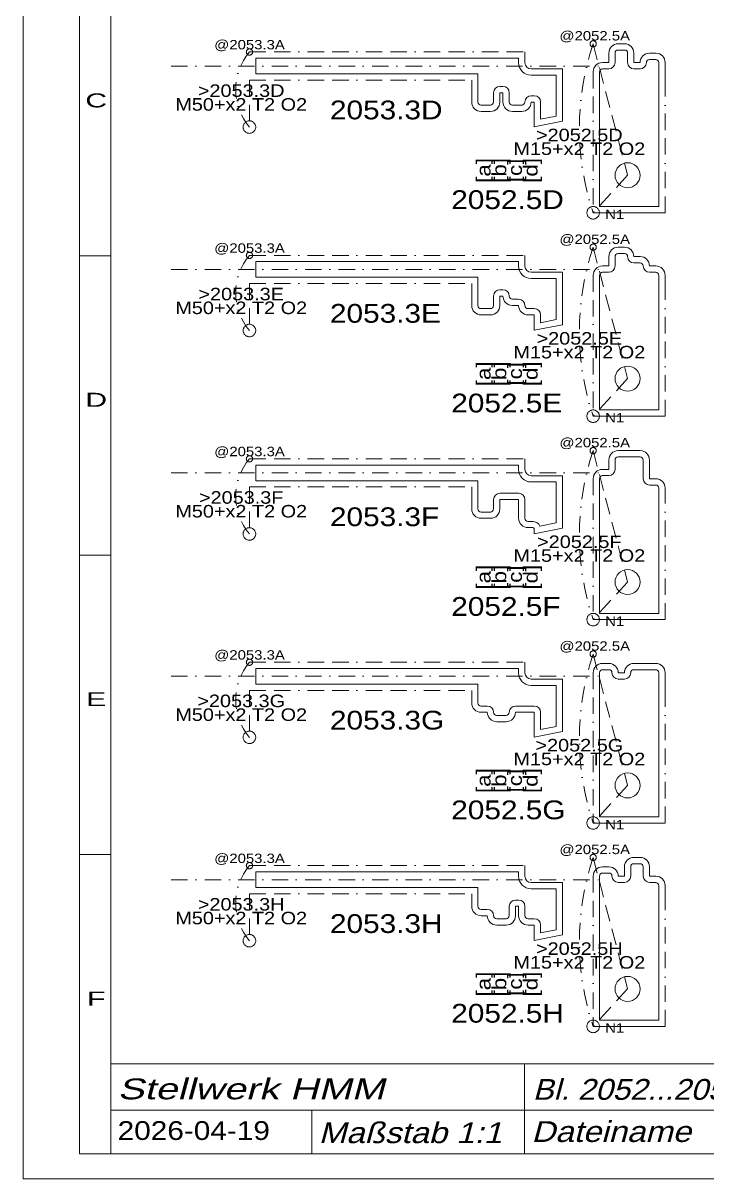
# Model space of a CAD drawing. Extents: x 1 to 209, y 1 to 296.
# Drawn here: x 1 to 110.2, y 1 to 185.7 of the extents above; entities that cross this region are included whole.
import ezdxf
from ezdxf.enums import TextEntityAlignment as Align

# ---------------------------------------------------------------- set-up
doc = ezdxf.new("R2010")
doc.units = 0
doc.header["$LTSCALE"] = 5.25
for name, pattern in [('BORDER', [1.75, 0.5, -0.25, 0.5, -0.25, 0, -0.25]), ('DASHDOT', [1, 0.5, -0.25, 0, -0.25]), ('DASHED', [0.75, 0.5, -0.25]), ('PHANTOM', [2.5, 1.25, -0.25, 0.25, -0.25, 0.25, -0.25])]:
    doc.linetypes.add(name, pattern=pattern)
for name, color, linetype, lineweight in [('2052_5_6 BESATZUNG', 8, 'CONTINUOUS', 18), ('2052_5D', 11, 'CONTINUOUS', 13), ('2052_5E', 11, 'CONTINUOUS', 13), ('2052_5F', 30, 'CONTINUOUS', 13), ('2052_5G', 30, 'CONTINUOUS', 13), ('2052_5H', 30, 'CONTINUOUS', 13), ('2052___ SCHLOSS MIT DORN', 230, 'CONTINUOUS', 13), ('2053_1-4 SCHLÜSSEL', 190, 'CONTINUOUS', 18), ('2053_3D', 11, 'CONTINUOUS', 13), ('2053_3E', 11, 'CONTINUOUS', 13), ('2053_3F', 30, 'CONTINUOUS', 13), ('2053_3G', 30, 'CONTINUOUS', 13), ('2053_3H', 30, 'CONTINUOUS', 13), ('2053___ SCHLÜSSEL MIT DORN', 230, 'CONTINUOUS', 13), ('BESCHRIFTUNG', 7, 'CONTINUOUS', 25), ('BESCHRIFTUNG0', 7, 'CONTINUOUS', 25), ('MITTELLINIEN', 5, 'DASHDOT', 13), ('STANDARD', 7, 'CONTINUOUS', 0)]:
    doc.layers.add(name, color=color, linetype=linetype, lineweight=lineweight)
doc.styles.add('Arial', font='arial.ttf')

msp = doc.modelspace()

# ---------------------------------------------------------------- linework, layer by layer
at = {"layer": '2052_5_6 BESATZUNG', "lineweight": 0}
for p, q in [((97.07, 181.36), (96.07, 181.36)), ((95.57, 179.86), (95.57, 180.86)), ((95.57, 179.36), (95.57, 179.86)), ((97.57, 180.86), (97.57, 179.86)), ((97.57, 179.86), (97.57, 179.36)), ((102.07, 179.86), (101.07, 179.86)), ((102.57, 179.36), (102.57, 178.36)), ((93.07, 177.86), (93.07, 156.36)), ((94.57, 178.36), (93.57, 178.36)), ((99.57, 178.36), (98.57, 178.36)), ((102.57, 178.36), (102.57, 176.86)), ((102.57, 176.86), (102.57, 175.36)), ((102.57, 156.36), (102.57, 175.36)), ((93.07, 156.36), (102.57, 156.36)), ((95.57, 147.36), (95.57, 148.36)), ((97.07, 148.86), (96.07, 148.86)), ((95.57, 146.86), (95.57, 147.36)), ((99.57, 147.36), (98.57, 147.36)), ((93.07, 144.36), (93.07, 145.36)), ((93.07, 144.36), (93.07, 123.86)), ((94.57, 145.86), (93.57, 145.86)), ((102.07, 145.86), (101.07, 145.86)), ((102.57, 145.36), (102.57, 144.36)), ((102.57, 144.36), (102.57, 142.86)), ((102.57, 123.86), (102.57, 142.86)), ((93.07, 123.86), (102.57, 123.86)), ((98.07, 116.36), (96.07, 116.36)), ((99.57, 116.36), (98.07, 116.36)), ((95.57, 114.86), (95.57, 115.86)), ((95.57, 114.36), (95.57, 114.86)), ((100.07, 115.86), (100.07, 114.86)), ((100.07, 114.86), (100.07, 113.36)), ((93.07, 111.86), (93.07, 112.86)), ((94.57, 113.36), (93.57, 113.36)), ((100.07, 113.36), (100.07, 112.86)), ((93.07, 111.86), (93.07, 91.36)), ((102.07, 111.86), (101.07, 111.86)), ((102.57, 111.36), (102.57, 110.36)), ((102.57, 91.36), (102.57, 110.36)), ((93.07, 91.36), (102.57, 91.36)), ((93.07, 80.86), (93.07, 81.86)), ((94.57, 82.36), (93.57, 82.36)), ((100.57, 82.36), (98.57, 82.36)), ((102.07, 82.36), (100.57, 82.36)), ((102.57, 81.86), (102.57, 80.86)), ((93.07, 79.36), (93.07, 80.86)), ((97.07, 80.86), (96.07, 80.86)), ((102.57, 80.86), (102.57, 79.36)), ((93.07, 79.36), (93.07, 58.86)), ((102.57, 79.36), (102.57, 77.86)), ((102.57, 58.86), (102.57, 77.86)), ((93.07, 58.86), (102.57, 58.86)), ((94.57, 49.86), (93.57, 49.86)), ((98.07, 49.86), (98.07, 50.86)), ((98.07, 49.36), (98.07, 49.86)), ((99.57, 51.36), (98.57, 51.36)), ((100.07, 50.86), (100.07, 49.86)), ((100.07, 49.86), (100.07, 49.36)), ((93.07, 48.36), (93.07, 49.36)), ((93.07, 46.86), (93.07, 48.36)), ((97.07, 48.36), (96.07, 48.36)), ((102.07, 48.36), (101.07, 48.36)), ((93.07, 46.86), (93.07, 26.36)), ((102.57, 47.86), (102.57, 46.86)), ((102.57, 46.86), (102.57, 45.36)), ((102.57, 26.36), (102.57, 45.36)), ((93.07, 26.36), (102.57, 26.36))]:
    msp.add_line(p, q, dxfattribs=at)
at = {"layer": '2052_5_6 BESATZUNG'}
for centre, radius, start, end in [((96.07, 180.86), 0.5, 90, 180), ((97.07, 180.86), 0.5, 0, 90), ((94.57, 179.36), 1, 270, 360), ((98.57, 179.36), 1, 180, 270), ((99.57, 179.36), 1, 270, 360), ((101.07, 179.36), 0.5, 90, 180), ((102.07, 179.36), 0.5, 0, 90), ((93.57, 177.86), 0.5, 90, 180), ((96.07, 148.36), 0.5, 90, 180), ((97.07, 148.36), 0.5, 0, 90), ((98.57, 148.36), 1, 180, 270), ((94.57, 146.86), 1, 270, 360), ((99.57, 146.86), 0.5, 0, 90), ((101.07, 146.86), 1, 180, 270), ((93.57, 145.36), 0.5, 90, 180), ((102.07, 145.36), 0.5, 0, 90), ((96.07, 115.86), 0.5, 90, 180), ((99.57, 115.86), 0.5, 0, 90), ((93.57, 112.86), 0.5, 90, 180), ((94.57, 114.36), 1, 270, 360), ((101.07, 112.86), 1, 180, 270), ((102.07, 111.36), 0.5, 0, 90), ((93.57, 81.86), 0.5, 90, 180), ((94.57, 81.86), 0.5, 0, 90), ((96.07, 81.86), 1, 180, 270), ((97.07, 81.86), 1, 270, 360), ((98.57, 81.86), 0.5, 90, 180), ((102.07, 81.86), 0.5, 0, 90), ((93.57, 49.36), 0.5, 90, 180), ((94.57, 49.36), 0.5, 0, 90), ((98.57, 50.86), 0.5, 90, 180), ((99.57, 50.86), 0.5, 0, 90), ((96.07, 49.36), 1, 180, 270), ((97.07, 49.36), 1, 270, 360), ((101.07, 49.36), 1, 180, 270), ((102.07, 47.86), 0.5, 0, 90)]:
    msp.add_arc(centre, radius, start, end, dxfattribs=at)
at = {"layer": '2052_5D', "linetype": 'DASHED'}
for p, q in [((92.07, 182.36), (97.57, 161.36)), ((97.57, 161.36), (92.07, 155.36))]:
    msp.add_line(p, q, dxfattribs=at)
at = {"layer": '2052_5D'}
for p, q in [((97.07, 182.36), (96.07, 182.36)), ((94.57, 179.36), (93.57, 179.36)), ((94.57, 179.36), (94.57, 180.86)), ((98.57, 180.86), (98.57, 179.36)), ((99.57, 179.36), (98.57, 179.36)), ((102.07, 180.86), (101.07, 180.86)), ((103.57, 179.36), (103.57, 175.36))]:
    msp.add_line(p, q, dxfattribs=at)
at = {"layer": '2052_5D', "linetype": 'BORDER'}
for p, q in [((92.07, 177.86), (92.07, 155.36)), ((103.57, 155.36), (103.57, 175.36))]:
    msp.add_line(p, q, dxfattribs=at)
at = {"layer": '2052_5D', "linetype": 'CONTINUOUS'}
msp.add_line((92.07, 155.36), (103.57, 155.36), dxfattribs=at)
at = {"layer": '2052_5D', "linetype": 'PHANTOM'}
for centre, radius in [((92.07, 182.36), 0.5), ((92.07, 155.36), 1)]:
    msp.add_circle(centre, radius, dxfattribs=at)
at = {"layer": '2052_5D', "lineweight": 0}
msp.add_circle((97.57, 161.36), 2, dxfattribs=at)
at = {"layer": '2052_5D'}
for centre, start, end in [((96.07, 180.86), 90, 180), ((97.07, 180.86), 0, 90), ((93.57, 177.86), 90, 180), ((101.07, 179.36), 90, 180), ((102.07, 179.36), 0, 90)]:
    msp.add_arc(centre, 1.5, start, end, dxfattribs=at)
at = {"layer": '2052_5E', "linetype": 'DASHED'}
for p, q in [((92.07, 149.86), (97.57, 128.86)), ((97.57, 128.86), (92.07, 122.86))]:
    msp.add_line(p, q, dxfattribs=at)
at = {"layer": '2052_5E'}
for p, q in [((97.07, 149.86), (96.07, 149.86)), ((94.57, 146.86), (94.57, 148.36)), ((99.57, 148.36), (98.57, 148.36)), ((94.57, 146.86), (93.57, 146.86)), ((102.07, 146.86), (101.07, 146.86)), ((103.57, 145.36), (103.57, 142.86))]:
    msp.add_line(p, q, dxfattribs=at)
at = {"layer": '2052_5E', "linetype": 'BORDER'}
for p, q in [((92.07, 145.36), (92.07, 122.86)), ((103.57, 122.86), (103.57, 142.86))]:
    msp.add_line(p, q, dxfattribs=at)
at = {"layer": '2052_5E', "linetype": 'CONTINUOUS'}
msp.add_line((92.07, 122.86), (103.57, 122.86), dxfattribs=at)
at = {"layer": '2052_5E', "linetype": 'PHANTOM'}
for centre, radius in [((92.07, 149.86), 0.5), ((92.07, 122.86), 1)]:
    msp.add_circle(centre, radius, dxfattribs=at)
at = {"layer": '2052_5E', "lineweight": 0}
msp.add_circle((97.57, 128.86), 2, dxfattribs=at)
at = {"layer": '2052_5E'}
for centre, start, end in [((96.07, 148.36), 90, 180), ((97.07, 148.36), 0, 90), ((99.57, 146.86), 0, 90), ((93.57, 145.36), 90, 180), ((102.07, 145.36), 0, 90)]:
    msp.add_arc(centre, 1.5, start, end, dxfattribs=at)
at = {"layer": '2052_5F', "linetype": 'DASHED'}
for p, q in [((92.07, 117.36), (97.57, 96.36)), ((97.57, 96.36), (92.07, 90.36))]:
    msp.add_line(p, q, dxfattribs=at)
at = {"layer": '2052_5F'}
for p, q in [((99.57, 117.36), (96.07, 117.36)), ((94.57, 114.36), (94.57, 115.86)), ((101.07, 115.86), (101.07, 112.86)), ((94.57, 114.36), (93.57, 114.36)), ((102.07, 112.86), (101.07, 112.86))]:
    msp.add_line(p, q, dxfattribs=at)
at = {"layer": '2052_5F', "linetype": 'BORDER'}
for p, q in [((92.07, 112.86), (92.07, 90.36)), ((103.57, 90.36), (103.57, 111.36))]:
    msp.add_line(p, q, dxfattribs=at)
at = {"layer": '2052_5F', "linetype": 'CONTINUOUS'}
msp.add_line((92.07, 90.36), (103.57, 90.36), dxfattribs=at)
at = {"layer": '2052_5F', "linetype": 'PHANTOM'}
for centre, radius in [((92.07, 117.36), 0.5), ((92.07, 90.36), 1)]:
    msp.add_circle(centre, radius, dxfattribs=at)
at = {"layer": '2052_5F', "lineweight": 0}
msp.add_circle((97.57, 96.36), 2, dxfattribs=at)
at = {"layer": '2052_5F'}
for centre, start, end in [((96.07, 115.86), 90, 180), ((99.57, 115.86), 0, 90), ((93.57, 112.86), 90, 180), ((102.07, 111.36), 0, 90)]:
    msp.add_arc(centre, 1.5, start, end, dxfattribs=at)
at = {"layer": '2052_5G', "linetype": 'DASHED'}
for p, q in [((92.07, 84.86), (97.57, 63.86)), ((97.57, 63.86), (92.07, 57.86))]:
    msp.add_line(p, q, dxfattribs=at)
at = {"layer": '2052_5G'}
for p, q in [((94.57, 83.36), (93.57, 83.36)), ((102.07, 83.36), (98.57, 83.36)), ((97.07, 81.86), (96.07, 81.86)), ((103.57, 81.86), (103.57, 77.86))]:
    msp.add_line(p, q, dxfattribs=at)
at = {"layer": '2052_5G', "linetype": 'BORDER'}
for p, q in [((92.07, 81.86), (92.07, 57.86)), ((103.57, 57.86), (103.57, 77.86))]:
    msp.add_line(p, q, dxfattribs=at)
at = {"layer": '2052_5G', "linetype": 'CONTINUOUS'}
msp.add_line((92.07, 57.86), (103.57, 57.86), dxfattribs=at)
at = {"layer": '2052_5G', "linetype": 'PHANTOM'}
for centre, radius in [((92.07, 84.86), 0.5), ((92.07, 57.86), 1)]:
    msp.add_circle(centre, radius, dxfattribs=at)
at = {"layer": '2052_5G', "lineweight": 0}
msp.add_circle((97.57, 63.86), 2, dxfattribs=at)
at = {"layer": '2052_5G'}
for centre, start, end in [((93.57, 81.86), 90, 180), ((94.57, 81.86), 0, 90), ((98.57, 81.86), 90, 180), ((102.07, 81.86), 0, 90)]:
    msp.add_arc(centre, 1.5, start, end, dxfattribs=at)
at = {"layer": '2052_5H', "linetype": 'DASHED'}
for p, q in [((92.07, 52.36), (97.57, 31.36)), ((97.57, 31.36), (92.07, 25.36))]:
    msp.add_line(p, q, dxfattribs=at)
at = {"layer": '2052_5H'}
for p, q in [((99.57, 52.36), (98.57, 52.36)), ((94.57, 50.86), (93.57, 50.86)), ((97.07, 49.36), (97.07, 50.86)), ((101.07, 50.86), (101.07, 49.36)), ((97.07, 49.36), (96.07, 49.36)), ((102.07, 49.36), (101.07, 49.36)), ((103.57, 47.86), (103.57, 45.36))]:
    msp.add_line(p, q, dxfattribs=at)
at = {"layer": '2052_5H', "linetype": 'BORDER'}
for p, q in [((92.07, 49.36), (92.07, 25.36)), ((103.57, 25.36), (103.57, 45.36))]:
    msp.add_line(p, q, dxfattribs=at)
at = {"layer": '2052_5H', "linetype": 'CONTINUOUS'}
msp.add_line((92.07, 25.36), (103.57, 25.36), dxfattribs=at)
at = {"layer": '2052_5H', "linetype": 'PHANTOM'}
for centre, radius in [((92.07, 52.36), 0.5), ((92.07, 25.36), 1)]:
    msp.add_circle(centre, radius, dxfattribs=at)
at = {"layer": '2052_5H', "lineweight": 0}
msp.add_circle((97.57, 31.36), 2, dxfattribs=at)
at = {"layer": '2052_5H'}
for centre, start, end in [((98.57, 50.86), 90, 180), ((99.57, 50.86), 0, 90), ((93.57, 49.36), 90, 180), ((94.57, 49.36), 0, 90), ((102.07, 47.86), 0, 90)]:
    msp.add_arc(centre, 1.5, start, end, dxfattribs=at)
at = {"layer": '2052___ SCHLOSS MIT DORN', "linetype": 'DASHDOT'}
for centre in [(132.22, 168.86), (132.22, 136.36), (132.22, 103.86), (132.22, 71.36), (132.22, 38.86)]:
    msp.add_arc(centre, 42.36, 161.4169, 198.5831, dxfattribs=at)
at = {"layer": '2053_1-4 SCHLÜSSEL'}
for p, q in [((38.16, 177.55), (38.16, 180.05)), ((38.16, 180.05), (80.16, 180.05)), ((80.16, 179.35), (80.16, 180.05)), ((38.16, 177.55), (73.66, 177.55)), ((73.66, 176.05), (73.66, 177.55)), ((86.16, 177.35), (82.16, 177.35)), ((86.16, 170.8), (86.16, 177.35)), ((73.66, 176.05), (73.66, 174.55)), ((77.16, 175.55), (77.66, 175.55)), ((73.66, 174.55), (73.66, 173.05)), ((76.16, 174.55), (76.16, 173.05)), ((78.66, 174.55), (78.66, 173.05)), ((82.16, 174.05), (82.66, 174.05)), ((74.16, 172.55), (75.66, 172.55)), ((79.16, 172.55), (80.16, 172.55)), ((80.16, 172.55), (80.66, 172.55)), ((80.76, 172.55), (80.66, 172.55)), ((83.66, 173.05), (83.66, 171.55)), ((83.66, 170.3), (83.66, 171.55)), ((83.66, 170.3), (86.16, 170.8)), ((38.16, 145.05), (38.16, 147.55)), ((38.16, 147.55), (80.16, 147.55)), ((80.16, 146.85), (80.16, 147.55)), ((38.16, 145.05), (73.66, 145.05)), ((73.66, 143.55), (73.66, 145.05)), ((86.16, 144.85), (82.16, 144.85)), ((86.16, 138.3), (86.16, 144.85)), ((73.66, 143.55), (73.66, 142.05)), ((77.16, 143.05), (77.66, 143.05)), ((73.66, 142.05), (73.66, 140.55)), ((76.16, 142.05), (76.16, 140.55)), ((79.16, 141.55), (79.66, 141.55)), ((79.66, 141.55), (80.16, 141.55)), ((74.16, 140.05), (75.66, 140.05)), ((81.66, 140.05), (82.16, 140.05)), ((82.16, 140.05), (82.66, 140.05)), ((83.66, 137.8), (83.66, 139.05)), ((83.66, 137.8), (86.16, 138.3)), ((38.16, 112.55), (38.16, 115.05)), ((38.16, 115.05), (80.16, 115.05)), ((80.16, 114.35), (80.16, 115.05)), ((38.16, 112.55), (73.66, 112.55)), ((73.66, 111.05), (73.66, 112.55)), ((73.66, 111.05), (73.66, 109.55)), ((86.16, 112.35), (82.16, 112.35)), ((86.16, 105.8), (86.16, 112.35)), ((73.66, 109.55), (73.66, 108.05)), ((76.16, 109.55), (76.16, 108.05)), ((77.16, 110.55), (77.66, 110.55)), ((77.66, 110.55), (79.66, 110.55)), ((79.66, 110.55), (80.16, 110.55)), ((81.16, 109.55), (81.16, 108.05)), ((74.16, 107.55), (75.66, 107.55)), ((81.16, 108.05), (81.16, 106.55)), ((81.66, 106.05), (82.41, 106.05)), ((83.56, 105.28), (86.16, 105.8)), ((38.16, 80.05), (38.16, 82.55)), ((38.16, 82.55), (80.16, 82.55)), ((80.16, 81.85), (80.16, 82.55)), ((38.16, 80.05), (73.66, 80.05)), ((73.66, 78.55), (73.66, 80.05)), ((86.16, 79.85), (82.16, 79.85)), ((86.16, 73.3), (86.16, 79.85)), ((73.66, 78.55), (73.66, 77.05)), ((74.16, 76.55), (75.16, 76.55)), ((79.66, 76.55), (80.16, 76.55)), ((80.16, 76.55), (81.66, 76.55)), ((81.66, 76.55), (82.16, 76.55)), ((82.16, 76.55), (82.66, 76.55)), ((76.66, 75.05), (78.16, 75.05)), ((83.66, 75.55), (83.66, 74.05)), ((83.66, 72.8), (83.66, 74.05)), ((83.66, 72.8), (86.16, 73.3)), ((38.16, 47.55), (38.16, 50.05)), ((38.16, 50.05), (80.16, 50.05)), ((80.16, 49.35), (80.16, 50.05)), ((38.16, 47.55), (73.66, 47.55)), ((73.66, 46.05), (73.66, 47.55)), ((86.16, 47.35), (82.16, 47.35)), ((86.16, 40.8), (86.16, 47.35)), ((73.66, 46.05), (73.66, 44.55)), ((78.66, 44.55), (78.66, 43.05)), ((79.66, 45.55), (80.16, 45.55)), ((81.16, 44.55), (81.16, 43.05)), ((74.16, 44.05), (75.16, 44.05)), ((76.66, 42.55), (78.16, 42.55)), ((81.66, 42.55), (82.16, 42.55)), ((82.16, 42.55), (82.66, 42.55)), ((83.66, 40.3), (83.66, 41.55)), ((83.66, 40.3), (86.16, 40.8))]:
    msp.add_line(p, q, dxfattribs=at)
for centre, radius, start, end in [((82.16, 179.35), 2, 180, 270), ((77.16, 174.55), 1, 90, 180), ((77.66, 174.55), 1, 0, 90), ((82.16, 173.05), 1, 90, 180), ((82.66, 173.05), 1, 0, 90), ((74.16, 173.05), 0.5, 180, 270), ((75.66, 173.05), 0.5, 270, 360), ((79.16, 173.05), 0.5, 180, 270), ((80.66, 173.05), 0.5, 270, 360), ((82.16, 146.85), 2, 180, 270), ((77.16, 142.05), 1, 90, 180), ((77.66, 142.05), 1, 0, 90), ((74.16, 140.55), 0.5, 180, 270), ((75.66, 140.55), 0.5, 270, 360), ((79.16, 142.05), 0.5, 180, 270), ((80.16, 140.55), 1, 0, 90), ((81.66, 140.55), 0.5, 180, 270), ((82.66, 139.05), 1, 0, 90), ((82.16, 114.35), 2, 180, 270), ((77.16, 109.55), 1, 90, 180), ((80.16, 109.55), 1, 0, 90), ((74.16, 108.05), 0.5, 180, 270), ((75.66, 108.05), 0.5, 270, 360), ((81.66, 106.55), 0.5, 180, 270), ((82.41, 104.8), 1.25, 22.6199, 90), ((82.16, 81.85), 2, 180, 270), ((74.16, 77.05), 0.5, 180, 270), ((75.16, 75.55), 1, 0, 90), ((79.66, 75.55), 1, 90, 180), ((82.66, 75.55), 1, 0, 90), ((76.66, 75.55), 0.5, 180, 270), ((78.16, 75.55), 0.5, 270, 360), ((82.16, 49.35), 2, 180, 270), ((74.16, 44.55), 0.5, 180, 270), ((79.66, 44.55), 1, 90, 180), ((80.16, 44.55), 1, 0, 90), ((75.16, 43.05), 1, 0, 90), ((76.66, 43.05), 0.5, 180, 270), ((78.16, 43.05), 0.5, 270, 360), ((81.66, 43.05), 0.5, 180, 270), ((82.66, 41.55), 1, 0, 90)]:
    msp.add_arc(centre, radius, start, end, dxfattribs=at)
at = {"layer": '2053_3D', "linetype": 'BORDER'}
for p, q in [((37.16, 181.05), (81.16, 181.05)), ((37.16, 176.55), (72.66, 176.55))]:
    msp.add_line(p, q, dxfattribs=at)
at = {"layer": '2053_3D'}
for p, q in [((81.16, 179.35), (81.16, 181.05)), ((87.16, 178.35), (82.16, 178.35)), ((87.16, 169.98), (87.16, 178.35)), ((72.66, 176.55), (72.66, 174.55)), ((72.66, 174.55), (72.66, 173.05)), ((77.16, 174.55), (77.16, 173.05)), ((77.16, 174.55), (77.66, 174.55)), ((77.66, 174.55), (77.66, 173.05)), ((82.16, 173.05), (82.66, 173.05)), ((82.66, 173.05), (82.66, 171.55)), ((74.16, 171.55), (75.66, 171.55)), ((79.16, 171.55), (80.16, 171.55)), ((80.16, 171.55), (80.66, 171.55)), ((82.66, 169.08), (82.66, 171.55)), ((82.66, 169.08), (87.16, 169.98))]:
    msp.add_line(p, q, dxfattribs=at)
at = {"layer": '2053_3D', "linetype": 'DASHED'}
msp.add_line((37.16, 176.55), (37.16, 169.05), dxfattribs=at)
at = {"layer": '2053_3D', "linetype": 'PHANTOM'}
for centre, radius in [((37.16, 181.05), 0.5), ((37.16, 169.05), 1)]:
    msp.add_circle(centre, radius, dxfattribs=at)
at = {"layer": '2053_3D'}
for centre, radius, start, end in [((82.16, 179.35), 1, 180, 270), ((74.16, 173.05), 1.5, 180, 270), ((75.66, 173.05), 1.5, 270, 360), ((79.16, 173.05), 1.5, 180, 270), ((80.66, 173.05), 1.5, 270, 360)]:
    msp.add_arc(centre, radius, start, end, dxfattribs=at)
at = {"layer": '2053_3E', "linetype": 'BORDER'}
for p, q in [((37.16, 148.55), (81.16, 148.55)), ((37.16, 144.05), (72.66, 144.05))]:
    msp.add_line(p, q, dxfattribs=at)
at = {"layer": '2053_3E'}
for p, q in [((81.16, 146.85), (81.16, 148.55)), ((72.66, 144.05), (72.66, 142.05)), ((87.16, 145.85), (82.16, 145.85)), ((87.16, 137.48), (87.16, 145.85)), ((72.66, 142.05), (72.66, 140.55)), ((77.16, 142.05), (77.16, 140.55)), ((77.16, 142.05), (77.66, 142.05)), ((79.16, 140.55), (79.66, 140.55)), ((79.66, 140.55), (80.16, 140.55)), ((74.16, 139.05), (75.66, 139.05)), ((81.66, 139.05), (82.16, 139.05)), ((82.16, 139.05), (82.66, 139.05)), ((82.66, 136.58), (82.66, 139.05)), ((82.66, 136.58), (87.16, 137.48))]:
    msp.add_line(p, q, dxfattribs=at)
at = {"layer": '2053_3E', "linetype": 'DASHED'}
msp.add_line((37.16, 144.05), (37.16, 136.55), dxfattribs=at)
at = {"layer": '2053_3E', "linetype": 'PHANTOM'}
for centre, radius in [((37.16, 148.55), 0.5), ((37.16, 136.55), 1)]:
    msp.add_circle(centre, radius, dxfattribs=at)
at = {"layer": '2053_3E'}
for centre, radius, start, end in [((82.16, 146.85), 1, 180, 270), ((74.16, 140.55), 1.5, 180, 270), ((75.66, 140.55), 1.5, 270, 360), ((79.16, 142.05), 1.5, 180, 270), ((81.66, 140.55), 1.5, 180, 270)]:
    msp.add_arc(centre, radius, start, end, dxfattribs=at)
at = {"layer": '2053_3F', "linetype": 'BORDER'}
for p, q in [((37.16, 116.05), (81.16, 116.05)), ((37.16, 111.55), (72.66, 111.55))]:
    msp.add_line(p, q, dxfattribs=at)
at = {"layer": '2053_3F'}
for p, q in [((81.16, 114.35), (81.16, 116.05)), ((87.16, 113.35), (82.16, 113.35)), ((87.16, 104.98), (87.16, 113.35)), ((72.66, 111.55), (72.66, 109.55)), ((72.66, 109.55), (72.66, 108.05)), ((77.16, 109.55), (77.16, 108.05)), ((77.16, 109.55), (77.66, 109.55)), ((77.66, 109.55), (79.66, 109.55)), ((79.66, 109.55), (80.16, 109.55)), ((80.16, 109.55), (80.16, 108.05)), ((80.16, 108.05), (80.16, 106.55)), ((74.16, 106.55), (75.66, 106.55)), ((81.66, 105.05), (82.41, 105.05)), ((82.64, 104.08), (87.16, 104.98)), ((82.64, 104.9), (82.64, 104.08))]:
    msp.add_line(p, q, dxfattribs=at)
at = {"layer": '2053_3F', "linetype": 'DASHED'}
msp.add_line((37.16, 111.55), (37.16, 104.05), dxfattribs=at)
at = {"layer": '2053_3F', "linetype": 'PHANTOM'}
for centre, radius in [((37.16, 116.05), 0.5), ((37.16, 104.05), 1)]:
    msp.add_circle(centre, radius, dxfattribs=at)
at = {"layer": '2053_3F'}
for centre, radius, start, end in [((82.16, 114.35), 1, 180, 270), ((74.16, 108.05), 1.5, 180, 270), ((75.66, 108.05), 1.5, 270, 360), ((81.66, 106.55), 1.5, 180, 270), ((82.41, 104.8), 0.25, 22.6199, 90)]:
    msp.add_arc(centre, radius, start, end, dxfattribs=at)
at = {"layer": '2053_3G', "linetype": 'BORDER'}
for p, q in [((37.16, 83.55), (81.16, 83.55)), ((37.16, 79.05), (72.66, 79.05))]:
    msp.add_line(p, q, dxfattribs=at)
at = {"layer": '2053_3G'}
for p, q in [((81.16, 81.85), (81.16, 83.55)), ((87.16, 80.85), (82.16, 80.85)), ((87.16, 72.48), (87.16, 80.85)), ((72.66, 79.05), (72.66, 77.05)), ((74.16, 75.55), (75.16, 75.55)), ((76.66, 74.05), (78.16, 74.05)), ((79.66, 75.55), (80.16, 75.55)), ((80.16, 75.55), (81.66, 75.55)), ((81.66, 75.55), (82.16, 75.55)), ((82.16, 75.55), (82.66, 75.55)), ((82.66, 75.55), (82.66, 71.58)), ((82.66, 71.58), (87.16, 72.48))]:
    msp.add_line(p, q, dxfattribs=at)
at = {"layer": '2053_3G', "linetype": 'DASHED'}
msp.add_line((37.16, 79.05), (37.16, 71.55), dxfattribs=at)
at = {"layer": '2053_3G', "linetype": 'PHANTOM'}
for centre, radius in [((37.16, 83.55), 0.5), ((37.16, 71.55), 1)]:
    msp.add_circle(centre, radius, dxfattribs=at)
at = {"layer": '2053_3G'}
for centre, radius, start, end in [((82.16, 81.85), 1, 180, 270), ((74.16, 77.05), 1.5, 180, 270), ((76.66, 75.55), 1.5, 180, 270), ((78.16, 75.55), 1.5, 270, 360)]:
    msp.add_arc(centre, radius, start, end, dxfattribs=at)
at = {"layer": '2053_3H', "linetype": 'BORDER'}
for p, q in [((37.16, 51.05), (81.16, 51.05)), ((37.16, 46.55), (72.66, 46.55))]:
    msp.add_line(p, q, dxfattribs=at)
at = {"layer": '2053_3H'}
for p, q in [((81.16, 49.35), (81.16, 51.05)), ((87.16, 48.35), (82.16, 48.35)), ((87.16, 39.98), (87.16, 48.35)), ((72.66, 46.55), (72.66, 44.55)), ((79.66, 44.55), (79.66, 43.05)), ((79.66, 44.55), (80.16, 44.55)), ((80.16, 44.55), (80.16, 43.05)), ((74.16, 43.05), (75.16, 43.05)), ((76.66, 41.55), (78.16, 41.55)), ((81.66, 41.55), (82.16, 41.55)), ((82.16, 41.55), (82.66, 41.55)), ((82.66, 39.08), (82.66, 41.55)), ((82.66, 39.08), (87.16, 39.98))]:
    msp.add_line(p, q, dxfattribs=at)
at = {"layer": '2053_3H', "linetype": 'DASHED'}
msp.add_line((37.16, 46.55), (37.16, 39.05), dxfattribs=at)
at = {"layer": '2053_3H', "linetype": 'PHANTOM'}
for centre, radius in [((37.16, 51.05), 0.5), ((37.16, 39.05), 1)]:
    msp.add_circle(centre, radius, dxfattribs=at)
at = {"layer": '2053_3H'}
for centre, radius, start, end in [((82.16, 49.35), 1, 180, 270), ((74.16, 44.55), 1.5, 180, 270), ((76.66, 43.05), 1.5, 180, 270), ((78.16, 43.05), 1.5, 270, 360), ((81.66, 43.05), 1.5, 180, 270)]:
    msp.add_arc(centre, radius, start, end, dxfattribs=at)
at = {"layer": '2053___ SCHLÜSSEL MIT DORN', "linetype": 'DASHDOT'}
for centre in [(44.26, 175.05), (44.26, 142.55), (44.26, 110.05), (44.26, 77.55), (44.26, 45.05)]:
    msp.add_arc(centre, 9.3, 139.8096, 220.1904, dxfattribs=at)
at = {"layer": 'MITTELLINIEN'}
for p, q in [((24.66, 178.8), (93.72, 178.8)), ((24.66, 146.3), (93.72, 146.3)), ((24.66, 113.8), (93.72, 113.8)), ((24.66, 81.3), (93.72, 81.3)), ((24.66, 48.8), (93.72, 48.8))]:
    msp.add_line(p, q, dxfattribs=at)
at = {"layer": 'STANDARD'}
for p, q in [((1, 1), (1, 296)), ((10, 5), (10, 292)), ((15, 5), (15, 287)), ((10, 148.5), (15, 148.5)), ((10, 100.67), (15, 100.67)), ((10, 52.83), (15, 52.83)), ((10, 5), (15, 5)), ((205, 5), (15, 5)), ((209, 1), (1, 1))]:
    msp.add_line(p, q, dxfattribs=at)
at = {"layer": 'STANDARD', "lineweight": 0}
for p, q in [((15, 19.4), (205, 19.4)), ((81.11, 19.4), (81.11, 5)), ((15, 12), (205, 12)), ((47.11, 12), (47.11, 5))]:
    msp.add_line(p, q, dxfattribs=at)

# ---------------------------------------------------------------- texts
at = {"layer": '2052_5D', "style": 'Arial', "width": 1.135097}
msp.add_text('@2052.5A', height=1.5, dxfattribs=at).set_placement((92.32, 183.64), align=Align.MIDDLE_CENTER)
at = {"layer": '2052_5D', "linetype": 'DASHED', "style": 'Arial', "width": 1.135027}
msp.add_text('N1', height=1.5, dxfattribs=at).set_placement((94, 154.36))
at = {"layer": '2052_5E', "style": 'Arial', "width": 1.135097}
msp.add_text('@2052.5A', height=1.5, dxfattribs=at).set_placement((92.32, 151.14), align=Align.MIDDLE_CENTER)
at = {"layer": '2052_5E', "linetype": 'DASHED', "style": 'Arial', "width": 1.135027}
msp.add_text('N1', height=1.5, dxfattribs=at).set_placement((94, 121.86))
at = {"layer": '2052_5F', "style": 'Arial', "width": 1.135097}
msp.add_text('@2052.5A', height=1.5, dxfattribs=at).set_placement((92.32, 118.64), align=Align.MIDDLE_CENTER)
at = {"layer": '2052_5F', "linetype": 'DASHED', "style": 'Arial', "width": 1.135027}
msp.add_text('N1', height=1.5, dxfattribs=at).set_placement((94, 89.36))
at = {"layer": '2052_5G', "style": 'Arial', "width": 1.135097}
msp.add_text('@2052.5A', height=1.5, dxfattribs=at).set_placement((92.32, 86.14), align=Align.MIDDLE_CENTER)
at = {"layer": '2052_5G', "linetype": 'DASHED', "style": 'Arial', "width": 1.135027}
msp.add_text('N1', height=1.5, dxfattribs=at).set_placement((94, 56.86))
at = {"layer": '2052_5H', "style": 'Arial', "width": 1.135097}
msp.add_text('@2052.5A', height=1.5, dxfattribs=at).set_placement((92.32, 53.64), align=Align.MIDDLE_CENTER)
at = {"layer": '2052_5H', "linetype": 'DASHED', "style": 'Arial', "width": 1.135027}
msp.add_text('N1', height=1.5, dxfattribs=at).set_placement((94, 24.36))
at = {"layer": '2052___ SCHLOSS MIT DORN', "char_height": 2, "attachment_point": 5, "line_spacing_factor": 0.66, "style": 'Arial'}
for s, insert in [('\\W1.135111;>2053.3D\\PM50+x2 T2 O2', (35.84, 173.76)), ('\\W1.135111;>2052.5D\\PM15+x2 T2 O2', (89.86, 166.68)), ('\\W1.135110;>2053.3E\\PM50+x2 T2 O2', (35.84, 141.26)), ('\\W1.135110;>2052.5E\\PM15+x2 T2 O2', (89.86, 134.18)), ('\\W1.135136;>2053.3F\\PM50+x2 T2 O2', (35.84, 108.76)), ('\\W1.135135;>2052.5F\\PM15+x2 T2 O2', (89.86, 101.68)), ('\\W1.135121;>2053.3G\\PM50+x2 T2 O2', (35.84, 76.26)), ('\\W1.135121;>2052.5G\\PM15+x2 T2 O2', (89.86, 69.18)), ('\\W1.135111;>2053.3H\\PM50+x2 T2 O2', (35.84, 43.76)), ('\\W1.135111;>2052.5H\\PM15+x2 T2 O2', (89.86, 36.68))]:
    msp.add_mtext(s, dxfattribs=dict(at, insert=insert))
at = {"layer": '2053_3D', "style": 'Arial', "width": 1.135097}
msp.add_text('@2053.3A', height=1.5, dxfattribs=at).set_placement((37.17, 182.22), align=Align.MIDDLE_CENTER)
at = {"layer": '2053_3E', "style": 'Arial', "width": 1.135097}
msp.add_text('@2053.3A', height=1.5, dxfattribs=at).set_placement((37.17, 149.72), align=Align.MIDDLE_CENTER)
at = {"layer": '2053_3F', "style": 'Arial', "width": 1.135097}
msp.add_text('@2053.3A', height=1.5, dxfattribs=at).set_placement((37.17, 117.22), align=Align.MIDDLE_CENTER)
at = {"layer": '2053_3G', "style": 'Arial', "width": 1.135097}
msp.add_text('@2053.3A', height=1.5, dxfattribs=at).set_placement((37.17, 84.72), align=Align.MIDDLE_CENTER)
at = {"layer": '2053_3H', "style": 'Arial', "width": 1.135097}
msp.add_text('@2053.3A', height=1.5, dxfattribs=at).set_placement((37.17, 52.22), align=Align.MIDDLE_CENTER)
at = {"layer": 'BESCHRIFTUNG', "linetype": 'DASHDOT', "style": 'Arial'}
for s, width, p in [('2053.3D', 1.1351, (50.02, 170.29)), ('2052.5D', 1.135099, (69.4, 155.96)), ('2053.3E', 1.135098, (50.02, 137.79)), ('2052.5E', 1.135098, (69.4, 123.46)), ('2053.3F', 1.135128, (50.02, 105.29)), ('2052.5F', 1.135128, (69.4, 90.96)), ('2053.3G', 1.135112, (50.02, 72.79)), ('2052.5G', 1.135111, (69.4, 58.46)), ('2053.3H', 1.1351, (50.02, 40.29)), ('2052.5H', 1.135099, (69.4, 25.96))]:
    msp.add_text(s, height=3, dxfattribs=dict(at, width=width)).set_placement(p)
at = {"layer": 'BESCHRIFTUNG', "char_height": 2.25, "attachment_point": 2, "rotation": 90, "line_spacing_factor": 0.666667, "style": 'Arial'}
for insert in [(73.44, 162.13), (73.44, 162.13), (73.44, 162.13), (73.44, 129.63), (73.44, 129.63), (73.44, 129.63), (73.44, 97.13), (73.44, 97.13), (73.44, 97.13), (73.44, 64.63), (73.44, 64.63), (73.44, 64.63), (73.44, 32.13), (73.44, 32.13), (73.44, 32.13)]:
    msp.add_mtext('\\W1.135108;[a]\\P[b]\\P[c]\\P[d]', dxfattribs=dict(at, insert=insert))
at = {"layer": 'BESCHRIFTUNG0', "style": 'Arial', "oblique": 15}
for s, width, p in [('Stellwerk HMM', 1.365378, (16.1, 17.04)), ('Bl. 2052...2053 P.2v', 1.072852, (82.42, 16.96)), ('Maßstab 1:1', 1.134935, (48.21, 10.04)), ('Dateiname', 1.135074, (82.2, 10.22))]:
    msp.add_text(s, height=3.325, dxfattribs=dict(at, width=width)).set_placement(p, align=Align.TOP_LEFT)
at = {"layer": 'BESCHRIFTUNG0', "style": 'Arial', "width": 1.135137}
msp.add_text('2026-04-19', height=3, dxfattribs=at).set_placement((16.1, 10.22), align=Align.TOP_LEFT)
at = {"layer": 'STANDARD', "style": 'Arial'}
for s, width, p in [('C', 1.548103, (12.68, 174.43)), ('D', 1.548104, (12.68, 126.6)), ('E', 1.547987, (12.68, 78.76)), ('F', 1.547769, (12.68, 30.93))]:
    msp.add_text(s, height=2.23, dxfattribs=dict(at, width=width)).set_placement(p, align=Align.TOP_CENTER)

doc.saveas('drawing.dxf')
